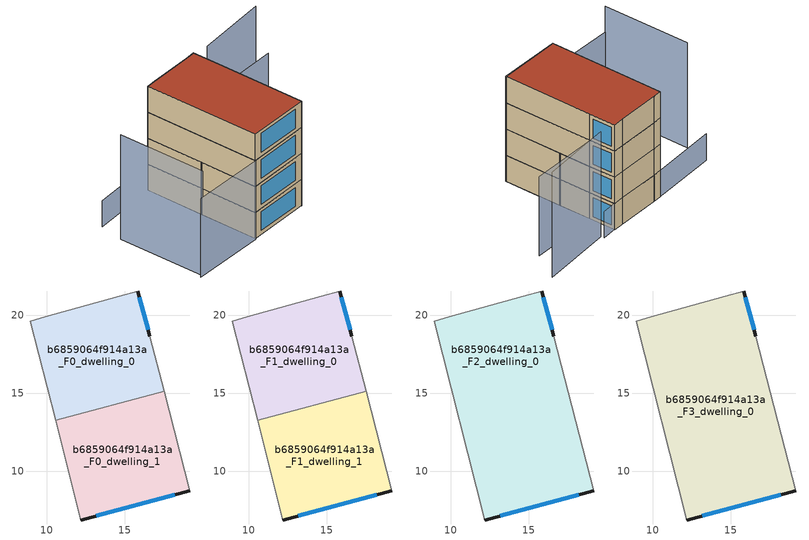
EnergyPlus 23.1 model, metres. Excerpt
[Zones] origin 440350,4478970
b6859064f914a13a_F0_dwelling_0
 floor ground (EU_floor_Construction): 17.53,15.15 16.62,18.67 15.84,21.57 14.66,21.23 9.91,19.91 8.95,19.63 10.57,13.26 z0
 wall outside (EU_wall_Construction): 15.84,21.57 16.62,18.67 z0:3
 wall adiabatic (EU_wall_Construction): 16.62,18.67 17.53,15.15 / 10.57,13.26 8.95,19.63 9.91,19.91 14.66,21.23 15.84,21.57 z0:3
 wall to b6859064f914a13a_F0_dwelling_1 (EU_wall_Construction): 17.52,15.15 10.57,13.26 z0:3
 window (EU_Window_Construction): 15.94,21.16 16.51,19.07 z0.42:2.58
b6859064f914a13a_F0_dwelling_1
 floor ground (EU_floor_Construction): 19.17,8.77 17.53,15.15 10.57,13.26 12.2,6.88 z0
 wall outside (EU_wall_Construction): 19.17,8.77 12.2,6.88 z0:3
 wall adiabatic (EU_wall_Construction): 12.2,6.88 10.57,13.26 / 17.53,15.15 19.17,8.77 z0:3
 window (EU_Window_Construction): 18.2,8.51 13.17,7.15 z0.42:2.58
b6859064f914a13a_F1_dwelling_0
 floor to b6859064f914a13a_F0_dwelling_0 (EU_floor_Construction): 17.52,15.15 16.62,18.67 15.83,21.57 14.66,21.23 9.91,19.91 8.95,19.63 10.57,13.26 z3
 wall outside (EU_wall_Construction): 15.84,21.57 16.62,18.67 z3:6
 wall adiabatic (EU_wall_Construction): 16.62,18.67 17.53,15.15 / 10.57,13.26 8.95,19.63 9.91,19.91 14.66,21.23 15.84,21.57 z3:6
 wall to b6859064f914a13a_F1_dwelling_1 (EU_wall_Construction): 17.52,15.15 10.57,13.26 z3:6
 window (EU_Window_Construction): 15.94,21.16 16.51,19.07 z3.42:5.58
b6859064f914a13a_F1_dwelling_1
 floor to b6859064f914a13a_F0_dwelling_1 (EU_floor_Construction): 19.17,8.77 17.52,15.15 10.57,13.26 12.2,6.88 z3
 wall outside (EU_wall_Construction): 19.17,8.77 12.2,6.88 z3:6
 wall adiabatic (EU_wall_Construction): 12.2,6.88 10.57,13.26 / 17.53,15.15 19.17,8.77 z3:6
 window (EU_Window_Construction): 18.2,8.51 13.17,7.15 z3.42:5.58
b6859064f914a13a_F2_dwelling_0
 floor to b6859064f914a13a_F1_dwelling_0 (EU_floor_Construction): 17.52,15.15 16.62,18.67 15.83,21.57 14.66,21.23 9.91,19.91 8.95,19.63 10.57,13.27 z6
 floor to b6859064f914a13a_F1_dwelling_1 (EU_floor_Construction): 19.17,8.77 17.52,15.15 10.57,13.27 12.2,6.88 z6
 wall outside (EU_wall_Construction): 15.84,21.57 16.62,18.67 / 19.17,8.77 12.2,6.88 z6:9
 wall adiabatic (EU_wall_Construction): 16.62,18.67 19.17,8.77 / 12.2,6.88 8.95,19.63 9.91,19.91 14.66,21.23 15.84,21.57 z6:9
 window (EU_Window_Construction): 15.94,21.16 16.51,19.07 / 18.2,8.51 13.17,7.15 z6.42:8.58
b6859064f914a13a_F3_dwelling_0
 floor to b6859064f914a13a_F2_dwelling_0 (EU_floor_Construction): 19.17,8.77 16.62,18.67 15.83,21.57 14.66,21.23 9.91,19.91 8.95,19.63 12.2,6.88 z9
 wall outside (EU_wall_Construction): 15.84,21.57 16.62,18.67 / 19.17,8.77 12.2,6.88 z9:12
 wall adiabatic (EU_wall_Construction): 16.62,18.67 19.17,8.77 / 12.2,6.88 8.95,19.63 9.91,19.91 14.66,21.23 15.84,21.57 z9:12
 window (EU_Window_Construction): 15.94,21.16 16.51,19.07 / 18.2,8.51 13.17,7.15 z9.42:11.58
 roof outside (EU_roof_Construction): 15.84,21.57 16.62,18.67 19.17,8.77 12.2,6.88 8.95,19.63 9.91,19.91 14.66,21.23 z12
shading: 1.92,14.5 4.44,4.82 / 25.39,24.43 17.59,21.7 z0:12; 8.95,19.63 12.22,6.8 / 12.22,6.8 4.14,4.74 / 19.17,8.76 16.46,18.68 / 16.46,18.68 24.18,20.79 z0:9; 9.91,19.91 1.75,17.27 / 17.46,22.07 9.78,19.42 z0:3
[Building]
EU S2 Campaign: North Axis=0; Terrain=City; Solar Distribution=FullExterior
[Site:Location]
Madrid: Latitude=40.5; Longitude=-3.5; Time Zone=1; Elevation=609
[SizingPeriod:WeatherFileDays]
AnnualSizingPeriod: Begin Month=1; Begin Day of Month=1; End Month=12; End Day of Month=31; Day of Week for Start Day=Monday; Use Weather File Daylight Saving Period=No; Use Weather File Rain and Snow Indicators=No
[MATERIAL]
EU_InternalMass_Material: Roughness=MediumRough; Thickness=0.1; Conductivity=1; Density=1800; Specific Heat=900; Thermal Absorptance=0.9; Solar Absorptance=0.7; Visible Absorptance=0.7
[MATERIAL:NOMASS] Roughness=MediumRough; Thermal Absorptance=0.9; Solar Absorptance=0.7; Visible Absorptance=0.7
Name | Thermal Resistance
EU_wall_NoMass | 1.60022
EU_roof_NoMass | 1.57597
EU_floor_NoMass | 0.470652
[WINDOWMATERIAL:SIMPLEGLAZINGSYSTEM]
EU_Window_SimpleGlazing: UFactor=3.28802; Solar Heat Gain Coefficient=0.85; Visible Transmittance=0.85
[CONSTRUCTION]
EU_wall_Construction: EU_wall_NoMass
EU_roof_Construction: EU_roof_NoMass
EU_floor_Construction: EU_floor_NoMass
EU_InternalMass_Construction: EU_InternalMass_Material
EU_Window_Construction: EU_Window_SimpleGlazing
[ZONE] Type=1; Multiplier=1; Ceiling Height=autocalculate; Floor Area=autocalculate; Part of Total Floor Area=Yes
Name | Volume
b6859064f914a13a_F0_dwelling_0; b6859064f914a13a_F1_dwelling_0 | 142.396
b6859064f914a13a_F2_dwelling_0 | 284.777
b6859064f914a13a_F3_dwelling_0 | 284.78
b6859064f914a13a_F0_dwelling_1 | 142.387
b6859064f914a13a_F1_dwelling_1 | 142.388
[INTERNALMASS] Construction=EU_InternalMass_Construction
Name | Zone or ZoneList | Surface Area
b6859064f914a13a_F0_dwelling_0_EU_InternalMass | b6859064f914a13a_F0_dwelling_0 | 47.4652
b6859064f914a13a_F0_dwelling_1_EU_InternalMass | b6859064f914a13a_F0_dwelling_1 | 47.4624
b6859064f914a13a_F1_dwelling_0_EU_InternalMass | b6859064f914a13a_F1_dwelling_0 | 47.4652
b6859064f914a13a_F1_dwelling_1_EU_InternalMass | b6859064f914a13a_F1_dwelling_1 | 47.4624
b6859064f914a13a_F2_dwelling_0_EU_InternalMass | b6859064f914a13a_F2_dwelling_0 | 94.9264
b6859064f914a13a_F3_dwelling_0_EU_InternalMass | b6859064f914a13a_F3_dwelling_0 | 94.9264
[OTHEREQUIPMENT] Fuel Type=Electricity; Design Level Calculation Method=Watts/Area; Power per Zone Floor Area=1; Fraction Latent=0; Fraction Radiant=0; Fraction Lost=0; Carbon Dioxide Generation Rate=0; EndUse Subcategory=EU_Step8_InternalGains
Name | Zone or ZoneList or Space or SpaceList | Schedule
EU_Step8_InternalGain_b6859064f914a13a_F0_dwelling_0_f000 | b6859064f914a13a_F0_dwelling_0 | EU_Step8_GainSchedule_b6859064f914a13a_F0_dwelling_0_f000
EU_Step8_InternalGain_b6859064f914a13a_F0_dwelling_1_f000 | b6859064f914a13a_F0_dwelling_1 | EU_Step8_GainSchedule_b6859064f914a13a_F0_dwelling_1_f000
EU_Step8_InternalGain_b6859064f914a13a_F1_dwelling_0_f000 | b6859064f914a13a_F1_dwelling_0 | EU_Step8_GainSchedule_b6859064f914a13a_F1_dwelling_0_f000
EU_Step8_InternalGain_b6859064f914a13a_F1_dwelling_1_f000 | b6859064f914a13a_F1_dwelling_1 | EU_Step8_GainSchedule_b6859064f914a13a_F1_dwelling_1_f000
EU_Step8_InternalGain_b6859064f914a13a_F2_dwelling_0_f000 | b6859064f914a13a_F2_dwelling_0 | EU_Step8_GainSchedule_b6859064f914a13a_F2_dwelling_0_f000
EU_Step8_InternalGain_b6859064f914a13a_F3_dwelling_0_f000 | b6859064f914a13a_F3_dwelling_0 | EU_Step8_GainSchedule_b6859064f914a13a_F3_dwelling_0_f000
[ZONEVENTILATION:DESIGNFLOWRATE] Schedule=EU_AlwaysOn; Design Flow Rate Calculation Method=AirChanges/Hour; Air Changes per Hour=0.480704; Ventilation Type=Natural; Fan Pressure Rise=0; Fan Total Efficiency=1; Constant Term Coefficient=1; Temperature Term Coefficient=0; Velocity Term Coefficient=0; Velocity Squared Term Coefficient=0; Minimum Indoor Temperature=-100; Maximum Indoor Temperature=100; Delta Temperature=-100; Minimum Outdoor Temperature=-100; Maximum Outdoor Temperature=100; Maximum Wind Speed=40
Name | Zone or ZoneList or Space or SpaceList
EU_ConstantAir_b6859064f914a13a_F0_dwelling_0 | b6859064f914a13a_F0_dwelling_0
EU_ConstantAir_b6859064f914a13a_F0_dwelling_1 | b6859064f914a13a_F0_dwelling_1
EU_ConstantAir_b6859064f914a13a_F1_dwelling_0 | b6859064f914a13a_F1_dwelling_0
EU_ConstantAir_b6859064f914a13a_F1_dwelling_1 | b6859064f914a13a_F1_dwelling_1
EU_ConstantAir_b6859064f914a13a_F2_dwelling_0 | b6859064f914a13a_F2_dwelling_0
EU_ConstantAir_b6859064f914a13a_F3_dwelling_0 | b6859064f914a13a_F3_dwelling_0
[HVACTEMPLATE:THERMOSTAT] Constant Heating Setpoint=20; Constant Cooling Setpoint=50
EU_HeatOnly_b6859064f914a13a_F0_dwelling_0; EU_HeatOnly_b6859064f914a13a_F0_dwelling_1; EU_HeatOnly_b6859064f914a13a_F1_dwelling_0; EU_HeatOnly_b6859064f914a13a_F1_dwelling_1; EU_HeatOnly_b6859064f914a13a_F2_dwelling_0; EU_HeatOnly_b6859064f914a13a_F3_dwelling_0
[HVACTEMPLATE:ZONE:IDEALLOADSAIRSYSTEM] System Availability Schedule=EU_AlwaysOn; Maximum Heating Supply Air Temperature=50; Minimum Cooling Supply Air Temperature=13; Maximum Heating Supply Air Humidity Ratio=0.0156; Minimum Cooling Supply Air Humidity Ratio=0.0077; Heating Limit=NoLimit; Cooling Limit=NoLimit; Heating Availability Schedule=EU_AlwaysOn; Cooling Availability Schedule=EU_CoolingOff; Dehumidification Control Type=ConstantSensibleHeatRatio; Cooling Sensible Heat Ratio=0.7; Dehumidification Setpoint=60; Humidification Control Type=None; Humidification Setpoint=30; Outdoor Air Method=None; Outdoor Air Flow Rate per Person=0.00944; Outdoor Air Flow Rate per Zone Floor Area=0; Outdoor Air Flow Rate per Zone=0; Demand Controlled Ventilation Type=None; Outdoor Air Economizer Type=NoEconomizer; Heat Recovery Type=None; Sensible Heat Recovery Effectiveness=0.7; Latent Heat Recovery Effectiveness=0.65
Name | Template Thermostat
b6859064f914a13a_F0_dwelling_0 | EU_HeatOnly_b6859064f914a13a_F0_dwelling_0
b6859064f914a13a_F0_dwelling_1 | EU_HeatOnly_b6859064f914a13a_F0_dwelling_1
b6859064f914a13a_F1_dwelling_0 | EU_HeatOnly_b6859064f914a13a_F1_dwelling_0
b6859064f914a13a_F1_dwelling_1 | EU_HeatOnly_b6859064f914a13a_F1_dwelling_1
b6859064f914a13a_F2_dwelling_0 | EU_HeatOnly_b6859064f914a13a_F2_dwelling_0
b6859064f914a13a_F3_dwelling_0 | EU_HeatOnly_b6859064f914a13a_F3_dwelling_0
[SIZING:ZONE] Zone Cooling Design Supply Air Temperature Input Method=SupplyAirTemperature; Zone Cooling Design Supply Air Temperature=13; Zone Heating Design Supply Air Temperature Input Method=SupplyAirTemperature; Zone Heating Design Supply Air Temperature=50; Zone Cooling Design Supply Air Humidity Ratio=0.008; Zone Heating Design Supply Air Humidity Ratio=0.008; Cooling Design Air Flow Method=DesignDay; Cooling Design Air Flow Rate=0; Cooling Minimum Air Flow per Zone Floor Area=0.000762; Cooling Minimum Air Flow=0; Cooling Minimum Air Flow Fraction=0.2; Heating Design Air Flow Method=DesignDay; Heating Design Air Flow Rate=0; Heating Maximum Air Flow per Zone Floor Area=0.002032; Heating Maximum Air Flow=0.141576; Heating Maximum Air Flow Fraction=0.3; Account for Dedicated Outdoor Air System=No; Dedicated Outdoor Air System Control Strategy=NeutralSupplyAir; Dedicated Outdoor Air Low Setpoint Temperature for Design=autosize; Dedicated Outdoor Air High Setpoint Temperature for Design=autosize; Zone Load Sizing Method=Sensible Load Only No Latent Load; Zone Latent Cooling Design Supply Air Humidity Ratio Input Method=HumidityRatioDifference; Zone Cooling Design Supply Air Humidity Ratio Difference=0.005; Zone Latent Heating Design Supply Air Humidity Ratio Input Method=HumidityRatioDifference; Zone Humidification Design Supply Air Humidity Ratio Difference=0.005
b6859064f914a13a_F0_dwelling_0; b6859064f914a13a_F0_dwelling_1; b6859064f914a13a_F1_dwelling_0; b6859064f914a13a_F1_dwelling_1; b6859064f914a13a_F2_dwelling_0; b6859064f914a13a_F3_dwelling_0
[SCHEDULE:CONSTANT]
Name | Hourly Value
EU_AlwaysOn | 1
EU_CoolingOff | 0
[SCHEDULE:FILE] Column Number=1; Rows to Skip at Top=0; Number of Hours of Data=8760; Column Separator=Comma; Interpolate to Timestep=No; Minutes per Item=60; Adjust Schedule for Daylight Savings=Yes
Name | File
EU_Step8_GainSchedule_b6859064f914a13a_F0_dwelling_0_f000 | ../../schedules/b6859064f914a13a/b6859064f914a13a_F0_dwelling_0_f000_gain.csv
EU_Step8_GainSchedule_b6859064f914a13a_F0_dwelling_1_f000 | ../../schedules/b6859064f914a13a/b6859064f914a13a_F0_dwelling_1_f000_gain.csv
EU_Step8_GainSchedule_b6859064f914a13a_F1_dwelling_0_f000 | ../../schedules/b6859064f914a13a/b6859064f914a13a_F1_dwelling_0_f000_gain.csv
EU_Step8_GainSchedule_b6859064f914a13a_F1_dwelling_1_f000 | ../../schedules/b6859064f914a13a/b6859064f914a13a_F1_dwelling_1_f000_gain.csv
EU_Step8_GainSchedule_b6859064f914a13a_F2_dwelling_0_f000 | ../../schedules/b6859064f914a13a/b6859064f914a13a_F2_dwelling_0_f000_gain.csv
EU_Step8_GainSchedule_b6859064f914a13a_F3_dwelling_0_f000 | ../../schedules/b6859064f914a13a/b6859064f914a13a_F3_dwelling_0_f000_gain.csv
